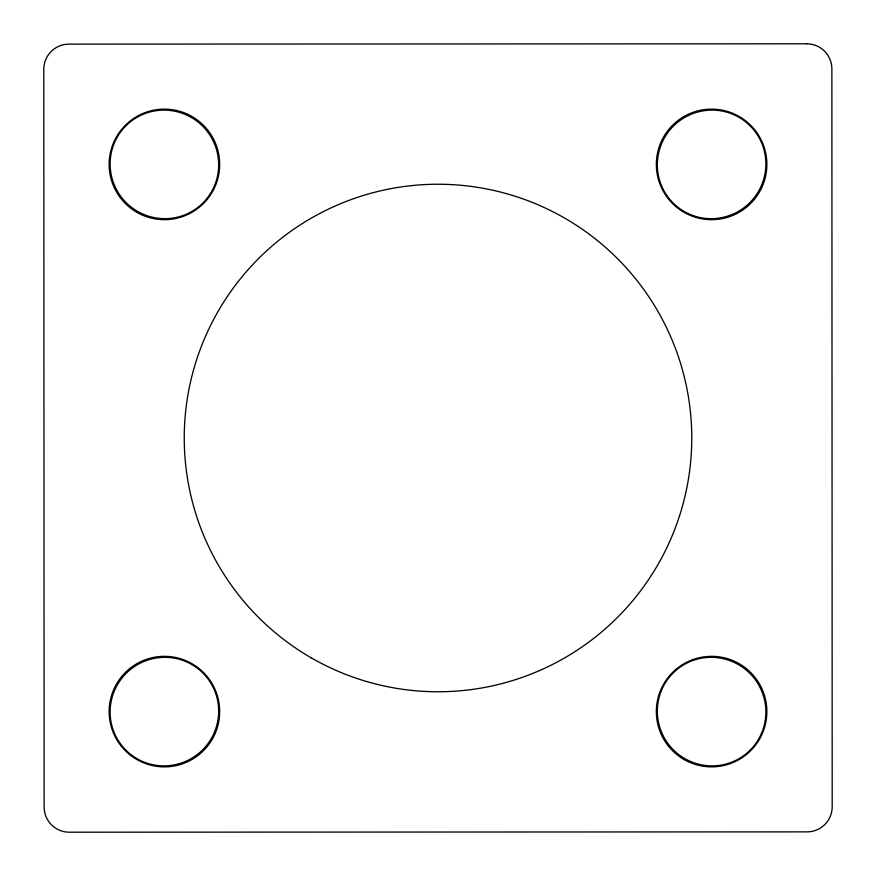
<?xml version="1.0" encoding="UTF-8"?>
<svg xmlns="http://www.w3.org/2000/svg" width="876" height="876" viewBox="0 0 876 876"><rect width="100%" height="100%" fill="white"/><g stroke="black" fill="none" stroke-linecap="round" stroke-linejoin="round"><path stroke-width="1.31" d="M806.741 43.8L68.93 44.128A25.13 25.13 0 0 0 43.8 69.259L44.128 807.07A25.13 25.13 0 0 0 69.259 832.2L807.07 831.872A25.13 25.13 0 0 0 832.2 806.741L831.872 68.93A25.13 25.13 0 0 0 806.741 43.8M311.122 657.767A253.766 253.766 0 0 0 691.766 438A253.766 253.766 0 0 0 311.122 218.234A253.766 253.766 0 0 0 311.122 657.767M681.013 210.437A55.276 55.276 0 0 0 766.763 167.874A55.276 55.276 0 0 0 687.025 114.887A55.276 55.276 0 0 0 681.013 210.437M683.959 759.47A55.276 55.276 0 0 0 766.872 711.597A55.276 55.276 0 0 0 683.959 663.734A55.276 55.276 0 0 0 683.959 759.47M136.766 759.47A55.276 55.276 0 0 0 219.679 711.597A55.276 55.276 0 0 0 136.766 663.734A55.276 55.276 0 0 0 136.766 759.47M136.766 212.266A55.276 55.276 0 0 0 219.679 164.403A55.276 55.276 0 0 0 136.766 116.53A55.276 55.276 0 0 0 136.766 212.266M125.859 125.859A54.651 54.093 45 0 0 126.155 202.652A54.651 54.093 45 0 0 202.936 202.936A54.651 54.093 45 0 0 202.652 126.155A54.651 54.093 45 0 0 125.859 125.859M125.859 750.141A54.651 54.093 -45 0 0 202.652 749.845A54.651 54.093 -45 0 0 202.936 673.064A54.651 54.093 -45 0 0 126.155 673.348A54.651 54.093 -45 0 0 125.859 750.141M750.141 750.141A54.651 54.093 45 0 0 749.845 673.348A54.651 54.093 45 0 0 673.064 673.064A54.651 54.093 45 0 0 673.348 749.845A54.651 54.093 45 0 0 750.141 750.141M750.141 125.859A54.651 54.093 -45 0 0 673.348 126.155A54.651 54.093 -45 0 0 673.064 202.936A54.651 54.093 -45 0 0 749.845 202.652A54.651 54.093 -45 0 0 750.141 125.859"/></g></svg>
